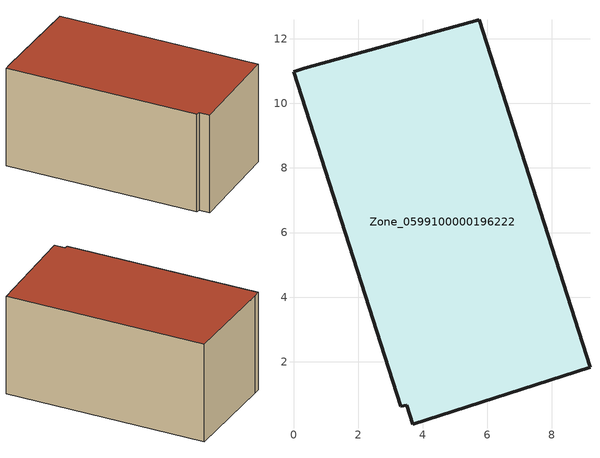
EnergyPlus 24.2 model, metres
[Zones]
Zone_0599100000196222
 floor ground (C_G): 3.69,0.06 3.51,0.64 3.33,0.62 0,10.98 0.33,11.09 5.75,12.6 9.18,1.83 z3.8
 wall outside (C_F): 0.33,11.09 0,10.98 3.33,0.62 3.51,0.64 3.69,0.06 9.18,1.83 5.75,12.6 0.33,11.09 z3.8:9.6
 roof outside (C_R): 3.51,0.64 3.69,0.06 9.18,1.83 5.75,12.6 0.33,11.09 0,10.98 3.33,0.62 z9.6
[BUILDING]
Pand.0599100000196222: North Axis=0; Terrain=City; Loads Convergence Tolerance Value=0.04; Temperature Convergence Tolerance Value=0.4; Solar Distribution=FullExterior; Maximum Number of Warmup Days=25; Minimum Number of Warmup Days=1
[Site:Location]
Rotterdam.The.Hague.AP_ZH_NLD Design_Conditions: Latitude=51.96; Longitude=4.45; Time Zone=1; Elevation=-4.5
[SITE:GROUNDTEMPERATURE:BUILDINGSURFACE]
18, 18, 18, 18, 18, 18, 18, 18, 18, 18, 18, 18
[MATERIAL] Thermal Absorptance=0.9; Solar Absorptance=0.7; Visible Absorptance=0.7
Name | Roughness | Thickness | Conductivity | Density | Specific Heat
G.TI.1946-1964 | MediumSmooth | 0.15 | 1 | 540 | 1210
F.TI.1946-1964 | Rough | 0.3 | 0.857143 | 1920 | 840
R.TI.1946-1964 | MediumRough | 0.2 | 0.277778 | 1500 | 1000
[CONSTRUCTION]
C_G: G.TI.1946-1964
C_F: F.TI.1946-1964
C_R: R.TI.1946-1964
[ZONE]
Zone_0599100000196222: Type=1; Multiplier=1; Ceiling Height=Autocalculate; Volume=Autocalculate; Floor Area=autocalculate; Part of Total Floor Area=Yes
[ZONEINFILTRATION:DESIGNFLOWRATE]
Infil_Zone_0599100000196222: Zone or ZoneList or Space or SpaceList=Zone_0599100000196222; Schedule=AlwaysOn; Design Flow Rate Calculation Method=Flow/Area; Flow Rate per Floor Area=0.003; Constant Term Coefficient=1; Temperature Term Coefficient=0; Velocity Term Coefficient=0; Velocity Squared Term Coefficient=0
[HVACTEMPLATE:ZONE:IDEALLOADSAIRSYSTEM]
Zone_0599100000196222: Maximum Heating Supply Air Temperature=50; Minimum Cooling Supply Air Temperature=13; Maximum Heating Supply Air Humidity Ratio=0.0156; Minimum Cooling Supply Air Humidity Ratio=0.0077; Heating Limit=NoLimit; Cooling Limit=NoLimit; Dehumidification Control Type=ConstantSensibleHeatRatio; Cooling Sensible Heat Ratio=0.7; Dehumidification Setpoint=60; Humidification Control Type=None; Humidification Setpoint=30; Outdoor Air Method=None; Outdoor Air Flow Rate per Person=0.00944; Outdoor Air Flow Rate per Zone Floor Area=0; Outdoor Air Flow Rate per Zone=0; Demand Controlled Ventilation Type=None; Outdoor Air Economizer Type=NoEconomizer; Heat Recovery Type=None; Sensible Heat Recovery Effectiveness=0.7; Latent Heat Recovery Effectiveness=0.65
[ZONECONTROL:THERMOSTAT]
ThermostatControl_Zone_0599100000196222: Zone or ZoneList=Zone_0599100000196222; Control Type Schedule=DualSetpointControlType; Control 1=Thermostat_Zone_0599100000196222; Temperature Difference Between Cutout And Setpoint=0
[THERMOSTATSETPOINT:DUALSETPOINT]
Thermostat_Zone_0599100000196222: Heating Setpoint Temperature Schedule=HeatingSetpoint_Zone_0599100000196222; Cooling Setpoint Temperature Schedule=CoolingSetpoint_Zone_0599100000196222
[SCHEDULE:COMPACT]
HeatingSetpoint_Zone_0599100000196222: Through: 12/31, For: AllDays, Until: 24:00, 21
CoolingSetpoint_Zone_0599100000196222: Through: 12/31, For: AllDays, Until: 24:00, 24
DualSetpointControlType: Through: 12/31, For: AllDays, Until: 24:00, 4
AlwaysOn: Through: 12/31, For: AllDays, Until: 24:00, 1
